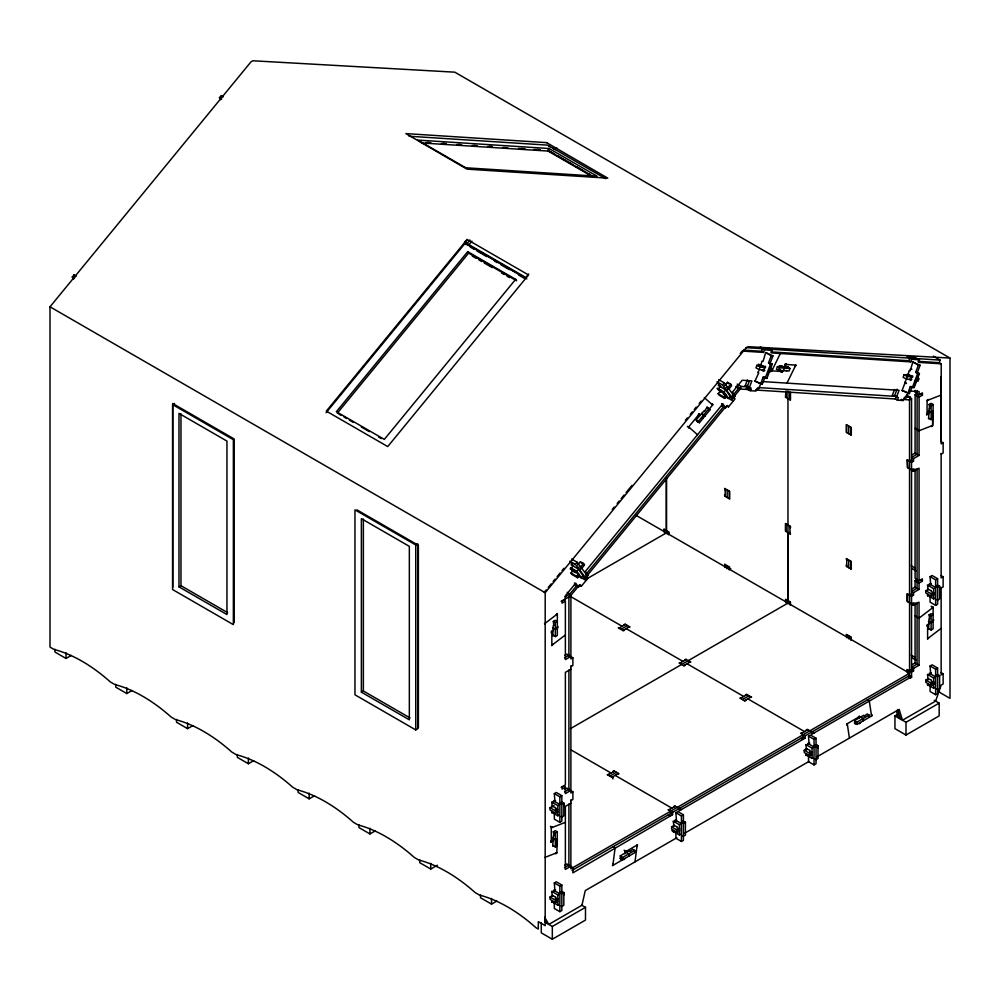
<?xml version="1.0" encoding="UTF-8"?>
<svg xmlns="http://www.w3.org/2000/svg" width="1000" height="1000" viewBox="0 0 1000 1000"><rect width="100%" height="100%" fill="white"/><g stroke="black" fill="none" stroke-linecap="round" stroke-linejoin="round"><path stroke-width="1.5" d="M666.413 530.562L666.413 477.9L666.413 533.625M786 391.075L785.45 397.137L790.487 400.1L790.487 392.45L789.925 392.125L789.963 399.775M788 532.612L787.987 600.763L790.487 602.263L790.487 603.538L789.925 603.212M941.15 376.538L941.15 441.625L943.138 442.775L943.138 452.987L941.15 454.137M612.85 865.425L615.112 847.85L613.112 846.7M635 861.888L637.163 845M421.438 142.95L548.125 151.075L549.087 148.512L597.062 176.2L465.737 167.775L417.775 140.087L549.087 148.512M736.213 386.7L740.263 389.038L741.225 386.475L749.125 386.975L748.162 389.538M746.175 388.4L750.15 390.688L751.125 388.125L745.212 385.7L747.362 380M747.2 386.85L749.35 381.15M743.275 350.1L761.587 351.275L762.55 348.713M763.188 365.688L756.95 365.288L755.987 367.85L759.163 369.688L764.65 370.175M749.188 388L751.875 380.875L742.212 380.25L732.55 392.025L735.238 396.062L733.3 398.413M740.263 353.425L742.212 351.05L763.575 352.425L764.538 349.862L772.262 350.35L771.3 352.925L910.775 361.875L911.737 359.3L919.463 359.8L918.5 362.362L941.213 363.825L941.213 395.025L927.062 400.55M757.7 372.488L758.725 371.1M762 361.087L760.325 366.812M770.275 362.987L772.962 355.863L771.225 355.75L768.538 362.875L772.275 364.137L766.9 378.4L764.912 377.25L762.225 384.375L754.963 381.075L758.737 372.837M759.163 369.688L760.125 367.125L765.612 367.612M772.962 355.863L765.7 352.562L763.025 361.438M762.337 370.412L764.35 369.812L764.087 370.525L762.337 370.412L763.45 371.05L764.95 367.05L763.85 366.413L763.575 367.125L758.462 364.175M763.8 369.487L764.638 370.838M764.762 366.925L765.037 366.213M765.588 366.525L763.575 367.125M764.912 377.25L763.175 377.137L758.85 388.625L756.912 388.5L755.95 391.062L750.15 390.688M763.175 377.137L765.163 378.288L770.525 364.025L772.275 364.137M767.725 374.513L770.95 365.95M780.85 367.113L777.412 366.6L776.438 369.175L778.425 370.325L789.038 371.025L790.013 368.462L786.025 366.163M778.425 370.325L779.4 367.75L790.013 368.462M779.338 369.363L779.062 370.075L780.3 369.425M780.3 366.8L781.538 366.15L781.263 366.863L779.275 365.712L782.175 365.913M781.5 371.488L781.237 372.2L782.2 372.262L782.463 371.55L780.475 370.4M783.487 370.662L784.513 368.1L780.738 365.812M786.125 364.487L786.388 363.775L785.425 363.713L784.163 367.062L785.188 364.375L796.1 365.15L795.088 366.55M788.025 367.312L788.288 366.6L781.263 366.863M894.55 389.45L892.4 395.15L898.312 397.575L897.35 400.138L895.362 398.988L755.512 390.012M894.4 396.3L897.075 389.175M770.825 351.875L908.775 360.725L909.75 358.15M908.763 375.025L904.087 374.725L903.125 377.287L906.312 379.125L911.8 379.625M895.362 398.988L896.325 396.425M896.388 397.45L899.062 390.312L763.025 381.587M904.9 381.938L905.913 380.538M909.188 370.525L908.062 374.837M897.35 400.138L903.15 400.513L904.112 397.938L906.05 398.062L910.312 386.575L912.05 386.688L909.375 393.812L902.1 390.513L904.788 383.387L906.525 383.5M906.312 379.125L907.275 376.562L912.763 377.05M910.175 370.875L912.837 362L920.1 365.3L917.425 372.438L915.688 372.325L918.363 365.188L920.1 365.3M905.875 382.275L904.788 383.387M909.75 379.137L910.588 380.487L912.087 376.5L908.075 374.15M906.888 374.35L910.725 376.575L912.725 375.975M912.3 387.725L917.675 373.475L919.412 373.575L914.05 387.837L910.312 386.575M914.325 385.375L918.088 375.4M906.438 394.988L910.487 397.325L909.525 399.9L909.575 676.188L911.562 677.337L911.562 672.1L913.55 670.95L913.55 668.4L919.05 665.225L919.05 602.175L913.525 605.363L911.538 604.225M917.975 361.312L939.225 362.675L940.125 360.1L933.375 356.2M778.2 352.663L780.337 353.5L771.85 370.838M786.963 383.125L795.8 365.087M580.725 567.15L583.513 563.488L580.325 561.65L577.525 565.075M581.7 568.6L584.475 564.938L583.513 563.488M727.875 387.812L730.65 384.137L727.475 382.3L724.663 385.725M728.838 389.263L731.612 385.588L730.65 384.137M699.312 413.95L688.375 427.312L688.913 428.125L689.388 427.537L687.4 426.388M696.737 421.2L699.4 422.725L710.013 409.762L707.062 407.163L704.712 411.025M711.938 404.375L712.412 403.787L712.95 404.588L708.763 409.712M699.4 422.725L698.438 421.287L709.05 408.312M702.275 418.363L703.25 417.188M73.637 279.025L72.287 277.013L74.025 274.887L76.237 276.175M220.775 99.688L219.438 97.675L221.175 95.55L223.388 96.825M950 358.062L748.075 346.662L746.125 347.8L545.188 592.7L545.188 925.638L538.312 921.663L538.312 929.038L535.875 927.625A150.55 86.912 60 0 0 479.55 895.1L475.087 892.525A150.55 86.912 60 0 0 418.762 860.013L414.288 857.438A150.55 86.912 60 0 0 357.962 824.912L353.5 822.337A150.55 86.912 60 0 0 297.175 789.812L292.712 787.237A150.55 86.912 60 0 0 236.388 754.725L231.925 752.15A150.55 86.912 60 0 0 175.6 719.625L171.137 717.05A150.55 86.912 60 0 0 114.812 684.525L110.35 681.95A150.55 86.912 60 0 0 54.025 649.438L50 647.113L50 306.812L250.938 61.9L252.887 60.775L454.812 72.175L950 358.062L950 698.363L940.688 692.987A150.55 86.912 60 0 0 938.388 690.962M465.988 241.2L464.475 242.062L525.812 277.475L528.713 273.95M465.025 242.387L466.95 240.025M326.112 412.7L465.138 243.238L525.925 278.337M469.913 240L467.013 243.538L467.975 244.988M469 244.675L469.963 246.125L469 244.675L471.9 241.15M467.688 251.65L336.362 411.712L384.325 439.4L515.65 279.337L467.688 251.65L468.65 253.1L516.625 280.788L515.65 279.337M337.325 413.162L468.65 253.1M544.25 592.337L546.225 589.925M548.2 587.525L551.163 583.913M553.138 581.5L555.112 579.1M557.087 576.688L560.05 573.075M562.025 570.675L564 568.263M612.238 509.462L614.212 507.062M617.188 503.45L619.163 501.037M621.138 498.625L624.1 495.012M626.075 492.6L632 485.375M685.362 420.35L687.337 417.938M690.3 414.325L692.275 411.912M694.25 409.5L696.237 407.1M699.2 403.488L701.175 401.075M573.5 565.438L570.837 568.688L573.475 571.325M720.65 386.1L717.987 389.35L718.512 390.15L719 389.562L717.013 388.413M577.112 562.212L587.15 575.45L585.413 577.575L575.363 564.338L577.112 562.212L571.575 559.025M724.25 382.875L734.287 396.112L732.55 398.225L722.513 385L724.25 382.875L718.725 379.688M578.562 574.712L579.562 575.288L577.562 577.737L571.938 574.5L570.975 573.05L573.787 569.625M725.7 395.363L726.712 395.95L724.7 398.4L719.087 395.15L718.125 393.7L720.925 390.288M578.05 568.362L579.788 566.25M725.188 389.025L726.938 386.9M578.587 569.175L582.888 575.612L581.138 577.737L576.85 571.287L578.587 569.175L571.05 564.812M725.725 389.825L730.025 396.275L728.288 398.4L723.988 391.95L725.725 389.825L718.188 385.475M580.037 569.513L581.775 567.4M727.188 390.175L728.925 388.05M577.562 577.737L576.587 576.287L578.6 573.837L572.325 571.112M724.7 398.4L723.737 396.95L725.738 394.5L723.238 393.913M576.462 586.013L569.95 593.938L570.913 595.388L570.9 658.962L572.888 657.812L572.888 665.475L570.9 666.625M736.513 386.075L739.212 387.638L733.288 394.862L735.238 396.062M579.288 585.188L570.913 595.388L568.9 596.575L568.9 656.287M586.075 576.925L725.487 406.987M733.263 397.512L740.175 389.087L739.212 387.638M574.45 584.888L578.425 587.175L580.363 584.825L581.325 586.275L587.837 578.337L585.825 575.312M586.163 577.762L588.088 575.4L585.413 571.375L722.887 403.812L725.575 407.837L727.5 405.475L728.475 406.925L734.987 398.988L732.3 394.963L734.287 396.112M544.45 623.837L557.362 614M551.838 645.263L565.375 634.95M927.613 638.663L941.15 628.337M172.575 404.588L233.363 439.688L233.363 624.637L172.575 589.538L172.575 404.588L174.562 403.438M178.975 586.862L226.95 614.55L226.95 441.087L178.975 413.387L178.975 586.862L180.975 585.712L227.6 612.638M54.975 649.237L54.975 652.075L66.025 658.462L71.325 655.4M115.763 684.338L115.763 687.175L126.812 693.55L132.113 690.487M417.738 728.763L415.75 729.912L354.963 694.812L354.963 509.862L415.75 544.95L417.738 543.812L417.713 728.175M176.55 719.438L176.55 722.275L187.6 728.65L192.9 725.588M361.375 692.138L409.338 719.825L409.338 546.362L361.375 518.663L361.375 692.138L363.363 690.987L409.988 717.913M237.338 754.525L237.338 757.362L248.388 763.75L253.7 760.688M664.975 530.763L663.875 531.4L668.962 534.338M586.912 578.775L666.413 532.863M565 596.875L569.925 594.025L567.25 592.375M911.75 455.025L915.075 453.113L915.125 394.762L917.337 393.488M561.175 601.375L569.925 596.325L569.925 594.025M906.15 395.625L911.562 398.738L909.575 399.888L903.95 399.538M564.712 655.387L566.925 654.112L570.9 656.413L565.375 659.6L565.375 601.25L562.05 603.162L562.05 600.862M919.1 397.062L922.425 395.15L922.425 392.85L917.113 395.913L917.062 454.263L911.538 457.45L913.525 458.6L919.05 455.412L919.1 397.062L915.125 394.762M553.325 621.425L555.312 620.275L557.3 621.425L555.312 622.575L553.325 621.425L553.875 625.575M929.663 408.625L929.112 404.475L931.1 403.325L933.088 404.475L933.088 418.512L931.1 419.663L928.438 418.125M929.112 404.475L931.1 405.625L933.088 404.475M553.325 625.262L552.775 635.788L553.325 635.462M929.112 408.3L928.612 418.837L929.163 418.512M557.362 626.763L557.913 626.438L557.913 627.712L555.312 629.263M927.113 413.312L926.562 414.913L929.163 413.413M553.325 630.363L551.275 631.538L551.275 632.825L551.838 632.5M933.138 411.075L931.1 412.312L928.438 411.087L931.1 412.312L933.088 411.238M557.3 628.2L555.312 629.35L552.65 627.975M933.138 412.35L932.588 425.875L931.488 426.512L931.488 425.875M552.65 635.075L555.312 636.613L557.3 635.462L557.362 613.562L556.25 614.837M298.125 789.625L298.125 792.463L309.175 798.838L314.488 795.775M564.487 657.812L568.913 655.263M725.763 565.85L724.663 566.487L729.75 569.425L730.85 568.787M618.862 628.212L625.5 624.388M909.575 461.138L911.538 460L913.525 461.15L913.525 458.6M943.138 442.775L941.15 443.925L941.15 395.012M620.85 629.362L627.487 625.538M911.538 470.213L913.525 471.362L913.525 468.812L911.538 469.963L907.55 467.663L907.55 460L911.538 462.3L913.525 461.15M622.85 630.513L629.475 626.688M570.9 669.175L565.375 672.362L565.375 784.925L561.175 787.35M913.525 471.362L919.05 468.175L919.05 580.737L915.075 578.438L915.075 468.963M358.913 824.725L358.913 827.562L369.963 833.938L375.275 830.875M786.562 600.95L785.45 601.587L790.537 604.525M679.65 663.312L686.287 659.475M570.388 728.688L787.987 603.062M683.637 665.612L690.263 661.775M911.75 589.038L915.075 587.112L915.075 580.737L917.275 579.462M554.325 793.612L556.312 792.463L561.838 795.65L561.838 802.038L563.825 803.175L563.825 815.938L561.838 817.087L559.85 815.938L559.85 822.325L561.838 821.175L561.838 804.325L559.85 803.175L559.85 796.8L554.325 793.612L554.875 801.587M564.712 789.4L566.925 788.125L570.9 790.413L565.375 793.612L565.375 787.225L562.05 789.137L562.05 786.85M919.05 583.038L922.362 581.125L922.362 578.825L917.062 581.888L917.062 588.263L911.538 591.462L913.525 592.6L919.05 589.412L919.05 583.038L915.075 580.737M930.65 584.625L930.1 576.65L932.087 575.5L937.613 578.7L937.613 585.075L939.688 586.4M419.7 859.812L419.7 862.65L430.75 869.038L437.388 865.212M564.487 791.825L568.913 789.275M559.85 796.8L561.838 795.65M930.1 576.65L935.625 579.85L937.613 578.7M909.575 595.138L911.538 594.012L913.525 595.163L913.525 592.6M555.588 800.537L551.775 802.738L552.325 806.75M931.375 583.575L927.562 585.775L928.112 589.8M941.15 588.138L943.138 586.987L943.138 576.775L941.15 577.925L941.15 453.387M570.9 800.625L572.888 799.475L572.888 791.825L570.9 792.975L570.887 665.888M913.55 670.95L911.562 669.8L911.538 596.312L913.525 595.163M556.938 811.325L557.95 811.912L555.65 813.238L550.025 810L550.025 807.7L554.038 805.387M847.35 636.05L846.237 636.688L851.325 639.625M931.15 591.8L933.725 592.663L933.725 594.95L931.425 596.287L925.812 593.038L925.812 590.737L928.487 589.2M607.812 774.975L614.45 771.15M740.438 698.4L747.075 694.575M559.85 803.175L561.838 802.038M935.625 579.85L935.625 586.225L937.613 585.075M551.575 801.975L557.863 805.6L559.85 804.463L559.85 814.663L557.863 815.812L551.575 812.188M927.35 585.025L933.637 588.65L935.625 587.5L935.625 597.712L933.637 598.862L927.35 595.225M609.8 776.125L616.438 772.3M742.438 699.55L749.062 695.725M561.838 804.325L563.825 803.175M937.613 587.375L939.613 586.225L939.613 598.987L937.613 600.138L935.625 598.987L935.625 605.363L937.613 604.225L937.613 587.375L935.625 586.225M552.325 811.35L551.775 812.938M928.112 594.388L927.562 595.988M611.788 777.275L618.425 773.45M744.425 700.7L751.05 696.875M550.025 807.7L555.65 810.938L557.95 809.613L555.363 808.763M925.812 590.737L931.425 593.987L933.725 592.663M570.9 803.175L565.375 806.375L565.375 869.412L570.875 866.237L566.888 863.95L564.688 865.212M553.875 835.925L553.325 831.775L555.312 830.638L557.3 831.775L557.3 845.825L555.312 846.963L552.65 845.438M929.112 614.825L931.1 613.675L933.088 614.825L931.1 615.975L929.112 614.825L929.663 618.975M553.325 831.775L555.312 832.925L557.3 831.775M553.325 835.612L552.775 846.137L553.325 845.825M929.112 618.65L928.55 629.188L929.112 628.862M551.275 840.625L550.725 842.212L553.325 840.713M933.138 620.15L933.688 619.837L933.138 621.425M929.112 623.763L927.062 624.938L927.062 626.213L927.613 625.9M552.65 838.4L555.312 839.7L557.3 838.475L556.812 853.175L555.7 853.812L555.7 853.175M933.088 621.512L931.1 622.737L928.438 621.362M928.438 628.475L931.1 630.013L933.088 628.862L933.138 606.962L932.038 608.237M480.487 894.912L480.487 897.75L491.538 904.125L496.85 901.062M911.775 664.825L915.075 662.925L919.05 665.225M564.487 867.638L568.888 865.088M668.6 810.075L675.238 806.25M801.225 733.5L807.862 729.675M571.975 870.45L670.588 813.525L672.575 814.663L672.575 812.375L668.05 809.75L669.712 809.438M672.575 812.375L803.225 736.95L805.212 738.1L805.212 735.8L800.675 733.188L802.337 732.862M805.212 735.8L909.55 675.55M911.562 677.337L910.45 677.975L908.462 676.188L908.462 676.825L909.575 676.188M554.875 890.925L554.325 882.95L556.312 881.8L561.838 884.987L561.838 891.363L563.913 892.7L563.913 894.987M672.575 814.663L572.863 872.875L572.863 867.65L570.875 866.5M675.9 812.75L677.887 811.6L683.413 814.8L683.413 821.175L685.4 822.325L685.4 835.088L683.413 836.237L681.425 835.088L681.425 841.462L683.413 840.325L683.413 823.475L681.425 822.325L681.425 815.95L675.9 812.75L676.45 820.725M805.212 738.1L679.212 810.837L679.212 808.538L674.675 805.925L673.575 806.562L674.125 806.888M808.525 736.175L810.512 735.037L816.038 738.225L816.038 744.6L818.025 745.75L818.025 758.512L816.038 759.663L814.05 758.512L814.05 764.9L816.038 763.75L816.038 746.9L814.05 745.75L814.05 739.375L808.525 736.175L809.075 744.163M910.45 677.337L811.838 734.262L811.838 731.975L807.312 729.35L806.2 729.987L806.762 730.312M930.65 673.962L930.1 665.987L932.087 664.837L937.613 668.025L937.613 674.412L939.688 675.738M554.325 882.95L559.85 886.137L561.838 884.987M681.425 815.95L683.413 814.8M814.05 739.375L816.038 738.225M930.1 665.987L935.625 669.175L937.613 668.025M555.588 889.862L551.775 892.075L552.325 896.087M675.9 820.413L673.35 821.875L673.913 825.9M809.8 743.1L805.987 745.3L806.538 750.088M931.375 672.913L927.562 675.113L928.112 679.9M625.013 852.025L637.55 844.788L636.987 846.388M859.412 716.688L846.875 723.925L846.875 725.2L847.425 724.887M557.95 901.25L555.65 902.575L550.025 899.338L550.025 897.038L552.7 895.487M676.938 827.9L679.525 828.763L679.525 831.05L677.225 832.387L671.612 829.137L671.612 826.838L674.287 825.3M812.15 754.488L809.85 755.812L804.237 752.562L804.237 750.275L806.912 748.725M931.15 681.137L933.725 681.988L933.725 684.287L931.425 685.612L925.812 682.375L925.812 680.075L928.487 678.538M629.987 851.513L632.75 849.275L634.738 850.425L634.738 852.725L612.475 865.638L613.025 864.05M864.388 716.188L867.15 713.95L869.137 715.1L869.137 717.4M559.85 886.137L559.85 892.513L561.838 891.363M681.425 822.325L683.413 821.175M814.05 745.75L816.038 744.6M935.625 669.175L935.625 675.562L937.613 674.412M619.925 855.913L622.575 857.45L634.738 850.425M854.312 720.588L856.975 722.113L869.137 715.1M551.575 891.312L557.863 894.938L559.85 893.787L559.85 904L557.863 905.15L551.575 901.525M673.15 821.125L679.438 824.75L681.425 823.6L681.425 833.812L679.438 834.963L671.888 830.6M805.775 744.55L812.062 748.175L814.05 747.025L814.05 757.237L812.062 758.388L805.775 754.762M927.35 674.362L933.637 677.987L935.625 676.838L935.625 687.05L933.637 688.2L927.35 684.562M621.7 858.6L620.588 859.237L620.588 855.662L629.438 850.55L629.438 851.188M856.1 723.263L854.987 723.9L854.987 720.325L863.825 715.225L863.825 715.863M561.838 893.662L563.825 892.513L563.825 905.275L561.838 906.425L559.85 905.275L559.85 911.663L561.838 910.512L561.838 893.662L559.85 892.513M683.413 823.475L685.4 822.325M816.038 746.9L818.025 745.75M871.388 714.875L871.938 714.562L871.938 715.837L856.975 724.412L854.312 722.875M937.613 676.712L939.613 675.562L939.613 688.325L937.613 689.475L935.625 688.325L935.625 694.7L937.613 693.55L937.613 676.712L935.625 675.562M817.05 756.775L899.15 709.375L902.475 720.225L935.625 701.087L941.15 685.138L943.138 683.988L943.138 673.775L941.15 674.925L941.15 587.388M552.325 900.688L551.775 902.275M673.913 830.487L673.35 832.087M806.538 753.925L805.987 755.512M928.112 683.725L927.562 685.325M550.025 897.038L555.65 900.275L557.95 898.95L555.363 898.1M671.612 826.838L677.225 830.088L679.525 828.763M804.237 750.275L809.85 753.512L812.15 752.188L809.575 751.338M925.812 680.075L931.425 683.325L933.725 681.988M676.812 837.75L585.262 890.6L581.95 905.275L548.787 924.425L544.65 917.237M684.9 833.075L808.962 761.45M934.25 700.288L939.163 703.125L939.163 715.888L906.012 735.037L894.95 728.65L894.95 715.888L897.613 714.362M544.812 922.125L552.325 926.462L585.487 907.325L585.487 920.088L552.325 939.225L541.275 932.85L541.275 922.925M894.95 715.888L906.012 722.275L939.163 703.125M915.4 428.35L919.05 430.75L932.638 425.438L932.638 411.4M551.275 827.862L565.375 822.325M544.9 857.425L556.812 852.738M409.05 136.237L547.513 145.125L605.6 178.663M549.188 146.537L550.15 146.6M552.688 148.075L557.238 148.363M555.237 149.537L553.713 149.162M427.575 142.487L430.662 142.688M443.013 143.488L446.1 143.688L441.413 143.525M458.438 144.475L461.525 144.675M473.862 145.463L476.95 145.662M489.288 146.45L492.375 146.65L487.7 146.5M521.688 148.537L524.775 148.725M537.112 149.525L540.2 149.725M425.988 142.537L430.613 142.838M456.838 144.512L461.463 144.812M472.262 145.512L476.9 145.8M503.125 147.487L507.75 147.787M518.55 148.475L524.725 148.875M533.975 149.462L540.15 149.863M760.562 347.562L768.288 348.062L772.262 350.35M907.763 357.013L915.487 357.5M746.112 347.663L940.125 360.1M910.163 369.125L911.9 369.237M910.725 376.575L912.463 376.688M769.912 369L771.912 369.125M917.05 378.438L919.062 378.562L918.088 381.138L915.075 380.425M768.938 371.562L770.95 371.7L772.537 369.425M765.163 378.288L766.9 378.4M754.963 381.075L762.225 384.375M902.1 390.513L906.05 391.9M910.212 391.037L919.1 391.6L919.1 394.762L915.125 392.463L915.125 390.363M747.55 385.575L745.212 385.7M758.037 387.55L894.775 396.325M904.912 396.975L910.487 397.325M740.263 389.038L751.062 389.725M778.9 369.613L779.887 369.688M785.825 370.525L786.787 370.6M771.525 370.812L782.463 371.55M552.65 838.325L555.312 839.625M860.812 717.262L863.337 718.438L863.275 720.775M626.413 852.6L628.938 853.775L628.938 856.075L628.875 853.812M768.288 348.062L766.762 347.675L767.325 348M939.225 362.675L941.213 363.825M919.463 359.8L913.913 357.113L914.463 357.438M908.662 357.062L907.15 356.688L911.737 359.3M547.913 150.213L554.663 154.113M557.362 155.662L573.562 165.012M576.263 166.575L585.7 172.025M588.4 173.588L591.1 175.15M547.863 150.363L571.638 164.088M574.288 165.613L583.538 170.95M586.175 172.475L590.138 174.762M548.125 151.075L592.1 176.462M912.837 362L918.363 365.188M908.775 360.725L910.775 361.875M917.425 372.438L919.412 373.575M915.688 372.325L917.675 373.475M904.087 374.725L907.275 376.562M920.425 394L922.425 395.15M901.162 399.363L903.15 400.513M915.35 428.35L919.325 430.637M915.125 428.462L919.1 430.75M761.525 347.625L760.013 347.25L764.538 349.862M765.7 352.562L771.225 355.75M761.587 351.275L763.575 352.425M777.412 366.6L779.4 367.75M768.962 363.075L771.488 364.525M768.538 362.875L770.525 364.025M780.212 371.112L782.2 372.262M915.075 453.113L919.05 455.412M756.95 365.288L760.125 367.125M850.75 427.2L846.213 424.588L846.213 432.25L851.3 435.188L851.3 427.525L850.75 427.2L850.75 434.862M737.175 384.125L741.225 386.475M736.125 386.737L740.175 389.087M716.988 381.8L722.513 385M219.438 97.675L221.637 98.95M717.7 388.325L723.988 391.95M467.137 244.425L526.825 278.875M732.55 398.225L730.562 397.075L733.25 401.112L727.712 397.912M470.163 247.025L474.212 249.363M476.912 250.925L481.375 253.525M482.312 254.05L486.675 256.588M494.475 261.062L497.175 262.625M501.225 264.962L509.338 269.65M518.787 275.1L524.2 278.225M719.775 391.05L723.175 392.762L724.675 395.025M724.513 396.213L728.288 398.4M718.125 393.7L723.737 396.95M472.287 256.087L476.287 258.4M478.95 259.938L481.613 261.475M484.275 263.012L492.275 267.625M501.6 273.012L504.263 274.55M506.925 276.087L509.588 277.625M726.475 405.788L728.475 406.925M721.587 405.538L725.575 407.837M710.013 409.762L707.062 407.163M695.775 419.75L698.438 421.287M941.15 575.638L943.138 576.775M911.25 565.763L915.3 568.112M911.963 568.475L916.012 570.825M929.338 583.875L935.625 587.5M920.375 579.975L922.362 581.125M931.425 590.688L927.763 589.212M932.712 594.375L933.725 594.95M915.075 587.112L919.05 589.412M930.65 596.112L930.1 595.8L930.1 602.175L935.625 605.363M931.15 606.237L933.138 607.388L919.05 618.125L915.075 615.837M725.188 495.1L724.638 494.787L724.638 496.062L729.725 499L729.725 491.337L724.638 488.4L725.188 490M789.925 532.513L790.487 534.113L785.45 531.138L785.45 523.488L790.487 526.45L790.487 527.725L789.925 527.413M846.762 565.3L846.213 564.975L846.213 566.25L851.3 569.188L851.3 561.525L846.213 558.6L846.762 560.188M911.538 596.312L907.025 593.675L907.025 601.337L911.538 603.962L913.525 602.812L913.525 605.363M911.25 655.1L915.3 657.45M941.15 672.625L943.138 673.775M911.963 657.812L916.012 660.15M929.338 673.213L935.625 676.838M913.55 668.4L911.562 667.25L917.062 664.075L917.062 602.475M931.425 680.025L927.763 678.55M932.712 683.713L933.725 684.287M911.562 672.1L907.025 669.488L907.575 671.075M664.425 530.7L663.875 529.1L668.9 532.062L668.9 533.337L668.35 533.025M786 600.887L785.45 599.288L789.987 601.912L789.987 604.975M907.025 671.775L909.55 673.263L570.875 868.8L570.887 799.887M636.013 515.325L664.425 531.712M668.35 534.05L725.188 566.825L724.638 564.212L729.725 567.15L729.163 569.125L786 601.912M789.925 604.237L846.762 637.025L846.213 634.4L851.3 637.337L850.75 639.312L907.575 672.1M909.575 675.55L911.562 676.7M908.462 676.825L910.45 677.975M935.625 694.7L930.1 691.513L930.1 685.138M867.325 699.938L869.312 701.087L871.562 716.05M338.663 413.938L341.325 415.475M343.988 417.013L346.662 418.55M349.325 420.087L353.325 422.4M361.312 427.013L369.312 431.625M378.638 437.013L381.3 438.55M581.3 563.1L584.475 564.938M570.95 561.788L575.363 564.338M72.287 277.013L74.5 278.288M588.088 575.4L586.1 574.25L723.538 406.737L721.575 403.663M570.562 567.663L576.85 571.287M576.038 572.112L570.075 568.925M585.413 577.575L583.413 576.425L586.1 580.45L580.575 577.263M578.625 576.287L581.138 577.737M570.975 573.05L576.587 576.287M579.338 585.125L581.325 586.275M812.062 731.838L814.05 732.987M624.388 625.025L623.837 624.7L624.95 624.062L630.025 627L628.375 627.325M685.175 660.113L684.625 659.8L685.738 659.163L690.812 662.1L689.163 662.412M745.962 695.212L745.413 694.9L746.525 694.262L751.6 697.188L749.95 697.513M570.788 596.625L622.188 626.3M626.163 628.6L682.975 661.4M686.95 663.688L743.763 696.488M747.738 698.787L804.55 731.587M619.975 627.575L618.312 627.9L623.4 630.825L624.5 630.188L623.95 629.875M680.763 662.675L679.1 662.987L684.188 665.925L685.288 665.288L684.737 664.963M741.55 697.763L739.887 698.088L744.975 701.025L746.075 700.387L745.525 700.062M816 744.7L818.112 745.925L818.112 748.225M563.387 600.1L565.375 601.25M801.012 738.225L803 739.375M807.763 743.4L814.05 747.025M50 306.812L545.188 592.7M806.188 748.737L809.85 750.225L809.85 752.6M814.05 764.9L808.525 761.7L808.525 755.325M356.975 509.888L418.375 545.337L418.375 727.712M570.9 656.675L572.888 657.812M679.438 808.413L681.425 809.562M613.337 771.787L612.788 771.462L613.888 770.825L618.975 773.763L617.312 774.087M570.55 749.638L611.125 773.062M615.112 775.362L671.912 808.162M608.913 774.338L607.263 774.663L612.35 777.588L613.45 776.95L612.9 776.637L612.9 778.938M682.312 820.662L685.487 822.5M668.375 814.8L670.375 815.95M675.138 819.975L681.425 823.6M677.225 826.787L673.562 825.312M681.425 841.462L675.9 838.275L675.9 831.9M563.387 786.075L565.375 787.225M570.9 790.675L572.888 791.825M561.788 802.138L563.913 803.363L563.913 805.65M553.562 800.825L559.85 804.463M551.987 806.175L555.65 807.65L555.65 810.025M624.125 850.238L626.112 851.388L626.112 850.75L625.013 851.388L625.013 853.75M559.85 822.325L554.325 819.137L554.325 812.75M619.925 858.213L622.575 859.737L622.575 857.45M550.4 826.275L552.388 827.425L552.388 826.787L551.275 827.425L551.275 841.9M581.8 905.2L585.487 907.325M553.562 890.163L559.85 893.787M551.987 895.512L555.65 896.988L555.65 899.362M559.85 911.663L554.325 908.475L554.325 902.087M907.575 459.988L907.025 459.675L907.575 467.65M704.312 397.612L712.625 404.988M688.7 426.912L697.513 434.738M704.175 410.712L696.188 419.75L697.688 422M704.963 415.938L701.55 413.375L704.9 416.012M700.312 415.438L699.05 413.55L698.35 415.125M727.475 382.3L728.438 383.75M720.75 386.962L717.65 382.812M719 389.562L720.612 391.975M465.438 240.888L466.4 242.338M465.138 243.238L466.112 244.688M573.612 566.3L569.837 561.15M578.425 587.175L575.75 583.15L565.375 595.788L565.375 598.95M574.425 583.013L576.438 586.025M74.025 274.887L75.375 276.913M544.738 919.688L546.8 923.275M897.575 709.587L900.475 719.075M896.425 711.15L898.487 717.938M847.25 723.713L849.425 738.1M933.637 588.65L933.637 598.862M933.637 677.987L933.637 688.2M931.425 593.987L931.425 596.287M931.425 683.325L931.425 685.612M931.1 405.625L931.1 419.663M931.1 615.975L931.1 630.013M928.725 637.812L927.613 639.087L927.613 624.625M928.225 400.112L928.225 399.475L927.113 400.112L927.062 414.588M917.113 390.45L917.113 393.612M917.062 468.562L917.062 579.587M915.075 602.775L915.075 662.925M911.562 398.738L911.538 460M911.538 462.3L911.538 594.012M907.55 594.012L907.55 601.663M907.575 669.8L907.575 672.862M906.012 722.275L906.012 735.037M860.512 722.438L859.412 723.713L859.412 723.075M859.412 718.413L859.412 716.05L858.3 717.337M856.975 722.113L856.975 724.412M850.775 640.062L850.775 637L846.787 634.712L846.787 637.775M850.75 561.213L850.75 568.862M848.75 426.062L848.75 433.713M848.75 560.062L848.75 567.725M848.787 635.85L848.787 638.913M846.762 424.913L846.762 432.562M846.762 558.913L846.762 566.575M812.062 748.175L812.062 758.388M809.85 753.512L809.85 755.812M803.225 734.65L803.225 736.95M789.963 526.112L789.963 533.775M787.962 390.962L787.987 603.825M785.975 391.35L785.975 397.475M785.975 523.812L785.975 531.475M786 599.612L786 602.675M729.163 491.025L729.163 498.675M729.2 566.812L729.2 569.875M727.175 489.875L727.175 497.525M727.2 565.662L727.2 568.725M725.188 488.725L725.188 496.375M725.212 564.513L725.212 567.575M679.438 824.75L679.438 834.963M677.225 830.088L677.225 832.387M670.588 811.225L670.588 813.525M668.413 531.712L668.413 534.775M664.425 529.425L664.425 532.487M625.013 858.4L623.9 859.675L623.9 859.038M568.9 670.163L568.9 790.263M568.9 804.125L568.9 866.087M557.863 805.6L557.863 815.812M557.863 894.938L557.863 905.15M555.65 810.938L555.65 813.238M555.65 900.275L555.65 902.575M555.312 622.575L555.312 636.613M555.312 832.925L555.312 846.963M552.938 644.425L551.838 645.7L551.838 631.225M552.325 926.462L552.325 939.225M491.538 898.462L491.538 904.125M430.75 863.363L430.75 869.038M415.75 544.95L415.75 729.912M369.963 828.263L369.963 833.938M363.363 519.062L363.363 690.987M309.175 793.175L309.175 798.838M248.388 758.075L248.388 763.75M234.188 622.675L234.188 438.988L172.787 403.55L172.787 587.225M187.6 722.975L187.6 728.65M180.975 413.787L180.975 585.712M126.812 687.887L126.812 693.55M66.025 652.788L66.025 658.462M467.137 239.5L326.325 411.125L387.725 446.575L528.525 274.95L467.137 239.5M911.562 669.8L909.575 670.95L911.562 669.8M546.65 142.637L405.85 133.6L466.987 169.137L607.8 178.162L546.65 142.637"/></g></svg>
